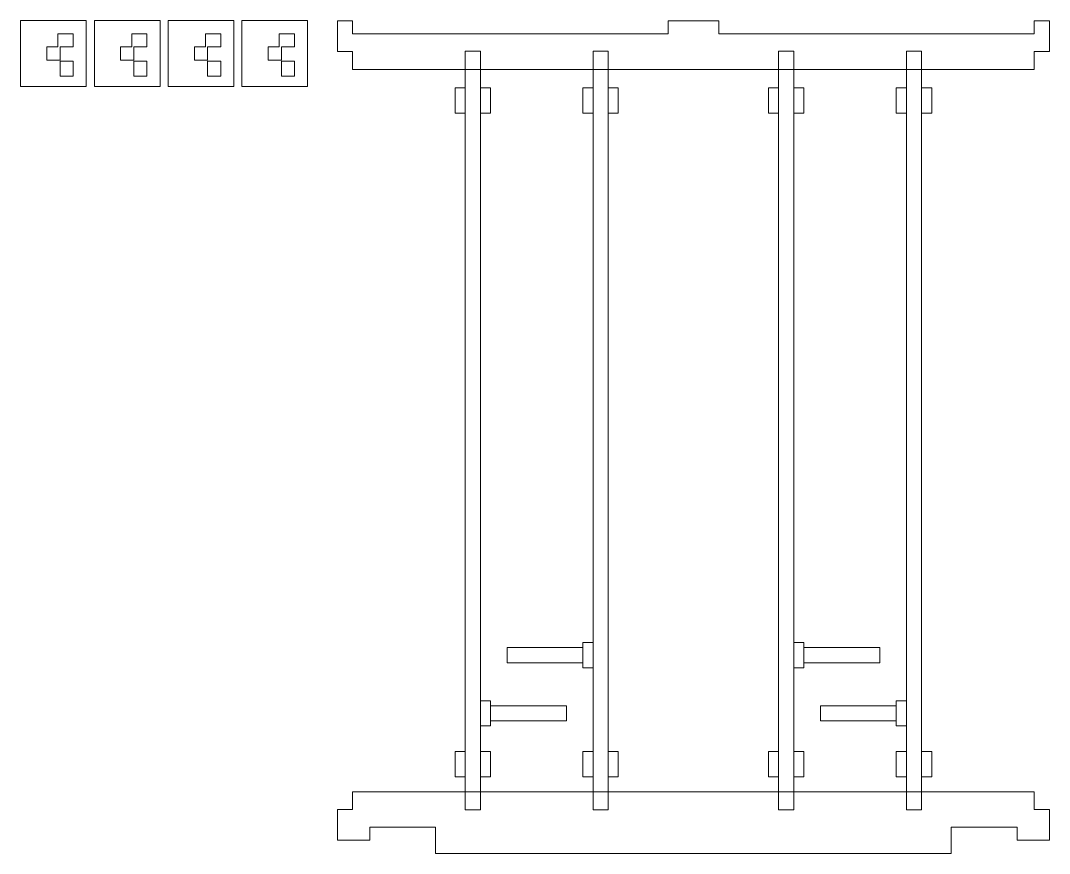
# Model space of a CAD drawing. Header units: centimetres. Extents: x -58 to 58, y -29 to 29.
# Drawn here: x -28.75 to -8.4, y -4.35 to 12.12 of the extents above; entities that cross this region are included whole.
import ezdxf

# ---------------------------------------------------------------- set-up
doc = ezdxf.new("R2010")
doc.units = ezdxf.units.CM
doc.header["$MEASUREMENT"] = 0
doc.layers.add('Layer 1', color=7, linetype='Continuous')

msp = doc.modelspace()

# ---------------------------------------------------------------- linework, layer by layer
at = {"layer": 'Layer 1', "lineweight": 9}
for points, knots in [([(-27.4456, 10.81893), (-27.4456, 10.81893), (-27.4456, 12.11891), (-27.4456, 12.11891), (-27.4456, 12.11891), (-27.4456, 12.11891), (-28.74558, 12.11891), (-28.74558, 12.11891), (-28.74558, 12.11891), (-28.74558, 12.11891), (-28.74558, 10.81893), (-28.74558, 10.81893), (-28.74558, 10.81893), (-28.74558, 10.81893), (-27.4456, 10.81893), (-27.4456, 10.81893)], [0, 0, 0, 0, 0.2, 0.2, 0.2, 0.2, 0.4, 0.4, 0.4, 0.4, 0.6, 0.6, 0.6, 0.6, 1, 1, 1, 1]), ([(-25.98687, 10.81893), (-25.98687, 10.81893), (-25.98687, 12.11891), (-25.98687, 12.11891), (-25.98687, 12.11891), (-25.98687, 12.11891), (-27.28685, 12.11891), (-27.28685, 12.11891), (-27.28685, 12.11891), (-27.28685, 12.11891), (-27.28685, 10.81893), (-27.28685, 10.81893), (-27.28685, 10.81893), (-27.28685, 10.81893), (-25.98687, 10.81893), (-25.98687, 10.81893)], [0, 0, 0, 0, 0.2, 0.2, 0.2, 0.2, 0.4, 0.4, 0.4, 0.4, 0.6, 0.6, 0.6, 0.6, 1, 1, 1, 1]), ([(-24.52814, 10.81893), (-24.52814, 10.81893), (-24.52814, 12.11891), (-24.52814, 12.11891), (-24.52814, 12.11891), (-24.52814, 12.11891), (-25.82812, 12.11891), (-25.82812, 12.11891), (-25.82812, 12.11891), (-25.82812, 12.11891), (-25.82812, 10.81893), (-25.82812, 10.81893), (-25.82812, 10.81893), (-25.82812, 10.81893), (-24.52814, 10.81893), (-24.52814, 10.81893)], [0, 0, 0, 0, 0.2, 0.2, 0.2, 0.2, 0.4, 0.4, 0.4, 0.4, 0.6, 0.6, 0.6, 0.6, 1, 1, 1, 1]), ([(-23.06941, 10.81893), (-23.06941, 10.81893), (-23.06941, 12.11891), (-23.06941, 12.11891), (-23.06941, 12.11891), (-23.06941, 12.11891), (-24.36939, 12.11891), (-24.36939, 12.11891), (-24.36939, 12.11891), (-24.36939, 12.11891), (-24.36939, 10.81893), (-24.36939, 10.81893), (-24.36939, 10.81893), (-24.36939, 10.81893), (-23.06941, 10.81893), (-23.06941, 10.81893)], [0, 0, 0, 0, 0.2, 0.2, 0.2, 0.2, 0.4, 0.4, 0.4, 0.4, 0.6, 0.6, 0.6, 0.6, 1, 1, 1, 1]), ([(-28.22559, 11.33892), (-28.22559, 11.33892), (-28.22559, 11.59892), (-28.22559, 11.59892), (-28.22559, 11.59892), (-28.22559, 11.59892), (-28.00559, 11.59892), (-28.00559, 11.59892), (-28.00559, 11.59892), (-28.00559, 11.59892), (-28.00559, 11.85892), (-28.00559, 11.85892), (-28.00559, 11.85892), (-28.00559, 11.85892), (-27.70559, 11.85892), (-27.70559, 11.85892), (-27.70559, 11.85892), (-27.70559, 11.85892), (-27.70559, 11.59892), (-27.70559, 11.59892), (-27.70559, 11.59892), (-27.70559, 11.59892), (-27.96559, 11.59892), (-27.96559, 11.59892), (-27.96559, 11.59892), (-27.96559, 11.59892), (-27.96559, 11.33892), (-27.96559, 11.33892), (-27.96559, 11.33892), (-27.96559, 11.33892), (-28.22559, 11.33892), (-28.22559, 11.33892)], [0, 0, 0, 0, 0.11111111, 0.11111111, 0.11111111, 0.11111111, 0.22222222, 0.22222222, 0.22222222, 0.22222222, 0.33333333, 0.33333333, 0.33333333, 0.33333333, 0.44444444, 0.44444444, 0.44444444, 0.44444444, 0.55555556, 0.55555556, 0.55555556, 0.55555556, 0.66666667, 0.66666667, 0.66666667, 0.66666667, 0.77777778, 0.77777778, 0.77777778, 0.77777778, 1, 1, 1, 1]), ([(-26.76686, 11.33892), (-26.76686, 11.33892), (-26.76686, 11.59892), (-26.76686, 11.59892), (-26.76686, 11.59892), (-26.76686, 11.59892), (-26.54686, 11.59892), (-26.54686, 11.59892), (-26.54686, 11.59892), (-26.54686, 11.59892), (-26.54686, 11.85892), (-26.54686, 11.85892), (-26.54686, 11.85892), (-26.54686, 11.85892), (-26.24686, 11.85892), (-26.24686, 11.85892), (-26.24686, 11.85892), (-26.24686, 11.85892), (-26.24686, 11.59892), (-26.24686, 11.59892), (-26.24686, 11.59892), (-26.24686, 11.59892), (-26.50686, 11.59892), (-26.50686, 11.59892), (-26.50686, 11.59892), (-26.50686, 11.59892), (-26.50686, 11.33892), (-26.50686, 11.33892), (-26.50686, 11.33892), (-26.50686, 11.33892), (-26.76686, 11.33892), (-26.76686, 11.33892)], [0, 0, 0, 0, 0.11111111, 0.11111111, 0.11111111, 0.11111111, 0.22222222, 0.22222222, 0.22222222, 0.22222222, 0.33333333, 0.33333333, 0.33333333, 0.33333333, 0.44444444, 0.44444444, 0.44444444, 0.44444444, 0.55555556, 0.55555556, 0.55555556, 0.55555556, 0.66666667, 0.66666667, 0.66666667, 0.66666667, 0.77777778, 0.77777778, 0.77777778, 0.77777778, 1, 1, 1, 1]), ([(-25.30813, 11.33892), (-25.30813, 11.33892), (-25.30813, 11.59892), (-25.30813, 11.59892), (-25.30813, 11.59892), (-25.30813, 11.59892), (-25.08813, 11.59892), (-25.08813, 11.59892), (-25.08813, 11.59892), (-25.08813, 11.59892), (-25.08813, 11.85892), (-25.08813, 11.85892), (-25.08813, 11.85892), (-25.08813, 11.85892), (-24.78813, 11.85892), (-24.78813, 11.85892), (-24.78813, 11.85892), (-24.78813, 11.85892), (-24.78813, 11.59892), (-24.78813, 11.59892), (-24.78813, 11.59892), (-24.78813, 11.59892), (-25.04813, 11.59892), (-25.04813, 11.59892), (-25.04813, 11.59892), (-25.04813, 11.59892), (-25.04813, 11.33892), (-25.04813, 11.33892), (-25.04813, 11.33892), (-25.04813, 11.33892), (-25.30813, 11.33892), (-25.30813, 11.33892)], [0, 0, 0, 0, 0.11111111, 0.11111111, 0.11111111, 0.11111111, 0.22222222, 0.22222222, 0.22222222, 0.22222222, 0.33333333, 0.33333333, 0.33333333, 0.33333333, 0.44444444, 0.44444444, 0.44444444, 0.44444444, 0.55555556, 0.55555556, 0.55555556, 0.55555556, 0.66666667, 0.66666667, 0.66666667, 0.66666667, 0.77777778, 0.77777778, 0.77777778, 0.77777778, 1, 1, 1, 1]), ([(-23.8494, 11.33892), (-23.8494, 11.33892), (-23.8494, 11.59892), (-23.8494, 11.59892), (-23.8494, 11.59892), (-23.8494, 11.59892), (-23.6294, 11.59892), (-23.6294, 11.59892), (-23.6294, 11.59892), (-23.6294, 11.59892), (-23.6294, 11.85892), (-23.6294, 11.85892), (-23.6294, 11.85892), (-23.6294, 11.85892), (-23.3294, 11.85892), (-23.3294, 11.85892), (-23.3294, 11.85892), (-23.3294, 11.85892), (-23.3294, 11.59892), (-23.3294, 11.59892), (-23.3294, 11.59892), (-23.3294, 11.59892), (-23.5894, 11.59892), (-23.5894, 11.59892), (-23.5894, 11.59892), (-23.5894, 11.59892), (-23.5894, 11.33892), (-23.5894, 11.33892), (-23.5894, 11.33892), (-23.5894, 11.33892), (-23.8494, 11.33892), (-23.8494, 11.33892)], [0, 0, 0, 0, 0.11111111, 0.11111111, 0.11111111, 0.11111111, 0.22222222, 0.22222222, 0.22222222, 0.22222222, 0.33333333, 0.33333333, 0.33333333, 0.33333333, 0.44444444, 0.44444444, 0.44444444, 0.44444444, 0.55555556, 0.55555556, 0.55555556, 0.55555556, 0.66666667, 0.66666667, 0.66666667, 0.66666667, 0.77777778, 0.77777778, 0.77777778, 0.77777778, 1, 1, 1, 1]), ([(-27.70559, 11.01892), (-27.70559, 11.01892), (-27.96559, 11.01892), (-27.96559, 11.01892), (-27.96559, 11.01892), (-27.96559, 11.01892), (-27.96559, 11.31892), (-27.96559, 11.31892), (-27.96559, 11.31892), (-27.96559, 11.31892), (-27.70559, 11.31892), (-27.70559, 11.31892), (-27.70559, 11.31892), (-27.70559, 11.31892), (-27.70559, 11.01892), (-27.70559, 11.01892)], [0, 0, 0, 0, 0.2, 0.2, 0.2, 0.2, 0.4, 0.4, 0.4, 0.4, 0.6, 0.6, 0.6, 0.6, 1, 1, 1, 1]), ([(-26.24686, 11.01892), (-26.24686, 11.01892), (-26.50686, 11.01892), (-26.50686, 11.01892), (-26.50686, 11.01892), (-26.50686, 11.01892), (-26.50686, 11.31892), (-26.50686, 11.31892), (-26.50686, 11.31892), (-26.50686, 11.31892), (-26.24686, 11.31892), (-26.24686, 11.31892), (-26.24686, 11.31892), (-26.24686, 11.31892), (-26.24686, 11.01892), (-26.24686, 11.01892)], [0, 0, 0, 0, 0.2, 0.2, 0.2, 0.2, 0.4, 0.4, 0.4, 0.4, 0.6, 0.6, 0.6, 0.6, 1, 1, 1, 1]), ([(-24.78813, 11.01892), (-24.78813, 11.01892), (-25.04813, 11.01892), (-25.04813, 11.01892), (-25.04813, 11.01892), (-25.04813, 11.01892), (-25.04813, 11.31892), (-25.04813, 11.31892), (-25.04813, 11.31892), (-25.04813, 11.31892), (-24.78813, 11.31892), (-24.78813, 11.31892), (-24.78813, 11.31892), (-24.78813, 11.31892), (-24.78813, 11.01892), (-24.78813, 11.01892)], [0, 0, 0, 0, 0.2, 0.2, 0.2, 0.2, 0.4, 0.4, 0.4, 0.4, 0.6, 0.6, 0.6, 0.6, 1, 1, 1, 1]), ([(-23.3294, 11.01892), (-23.3294, 11.01892), (-23.5894, 11.01892), (-23.5894, 11.01892), (-23.5894, 11.01892), (-23.5894, 11.01892), (-23.5894, 11.31892), (-23.5894, 11.31892), (-23.5894, 11.31892), (-23.5894, 11.31892), (-23.3294, 11.31892), (-23.3294, 11.31892), (-23.3294, 11.31892), (-23.3294, 11.31892), (-23.3294, 11.01892), (-23.3294, 11.01892)], [0, 0, 0, 0, 0.2, 0.2, 0.2, 0.2, 0.4, 0.4, 0.4, 0.4, 0.6, 0.6, 0.6, 0.6, 1, 1, 1, 1])]:
    msp.add_open_spline(points, degree=3, knots=knots, dxfattribs=at)
at = {"layer": 'Layer 1', "color": 250, "lineweight": 9}
for points, knots in [([(-10.92896, -3.12514), (-10.92896, -3.12514), (-10.92896, -2.82968), (-10.92896, -2.82968), (-10.92896, -2.82968), (-10.92896, -2.82968), (-10.72896, -2.82968), (-10.72896, -2.82968), (-10.72896, -2.82968), (-10.72896, -2.82968), (-10.72896, -2.32969), (-10.72896, -2.32969), (-10.72896, -2.32969), (-10.72896, -2.32969), (-10.92896, -2.32969), (-10.92896, -2.32969), (-10.92896, -2.32969), (-10.92896, -2.32969), (-10.92896, 10.2902), (-10.92896, 10.2902), (-10.92896, 10.2902), (-10.92896, 10.2902), (-10.72896, 10.2902), (-10.72896, 10.2902), (-10.72896, 10.2902), (-10.72896, 10.2902), (-10.72896, 10.79019), (-10.72896, 10.79019), (-10.72896, 10.79019), (-10.72896, 10.79019), (-10.92896, 10.79019), (-10.92896, 10.79019), (-10.92896, 10.79019), (-10.92896, 10.79019), (-10.92896, 11.15472), (-10.92896, 11.15472), (-10.92896, 11.15472), (-10.92896, 11.15472), (-8.70148, 11.15472), (-8.70148, 11.15472), (-8.70148, 11.15472), (-8.70148, 11.15472), (-8.70148, 11.50472), (-8.70148, 11.50472), (-8.70148, 11.50472), (-8.70148, 11.50472), (-8.40148, 11.50472), (-8.40148, 11.50472), (-8.40148, 11.50472), (-8.40148, 11.50472), (-8.40148, 12.11471), (-8.40148, 12.11471), (-8.40148, 12.11471), (-8.40148, 12.11471), (-8.70148, 12.11471), (-8.70148, 12.11471), (-8.70148, 12.11471), (-8.70148, 12.11471), (-8.70148, 11.85472), (-8.70148, 11.85472), (-8.70148, 11.85472), (-8.70148, 11.85472), (-14.94142, 11.85472), (-14.94142, 11.85472), (-14.94142, 11.85472), (-14.94142, 11.85472), (-14.94142, 12.11471), (-14.94142, 12.11471), (-14.94142, 12.11471), (-14.94142, 12.11471), (-15.94141, 12.11471), (-15.94141, 12.11471), (-15.94141, 12.11471), (-15.94141, 12.11471), (-15.94141, 11.85472), (-15.94141, 11.85472), (-15.94141, 11.85472), (-15.94141, 11.85472), (-22.18135, 11.85472), (-22.18135, 11.85472), (-22.18135, 11.85472), (-22.18135, 11.85472), (-22.18135, 12.11471), (-22.18135, 12.11471), (-22.18135, 12.11471), (-22.18135, 12.11471), (-22.48135, 12.11471), (-22.48135, 12.11471), (-22.48135, 12.11471), (-22.48135, 12.11471), (-22.48135, 11.50472), (-22.48135, 11.50472), (-22.48135, 11.50472), (-22.48135, 11.50472), (-22.18135, 11.50472), (-22.18135, 11.50472), (-22.18135, 11.50472), (-22.18135, 11.50472), (-22.18135, 11.15472), (-22.18135, 11.15472), (-22.18135, 11.15472), (-22.18135, 11.15472), (-19.95387, 11.15472), (-19.95387, 11.15472), (-19.95387, 11.15472), (-19.95387, 11.15472), (-19.95387, 10.79019), (-19.95387, 10.79019), (-19.95387, 10.79019), (-19.95387, 10.79019), (-20.15387, 10.79019), (-20.15387, 10.79019), (-20.15387, 10.79019), (-20.15387, 10.79019), (-20.15387, 10.2902), (-20.15387, 10.2902), (-20.15387, 10.2902), (-20.15387, 10.2902), (-19.95387, 10.2902), (-19.95387, 10.2902), (-19.95387, 10.2902), (-19.95387, 10.2902), (-19.95387, -2.32969), (-19.95387, -2.32969), (-19.95387, -2.32969), (-19.95387, -2.32969), (-20.15387, -2.32969), (-20.15387, -2.32969), (-20.15387, -2.32969), (-20.15387, -2.32969), (-20.15387, -2.82968), (-20.15387, -2.82968), (-20.15387, -2.82968), (-20.15387, -2.82968), (-19.95387, -2.82968), (-19.95387, -2.82968), (-19.95387, -2.82968), (-19.95387, -2.82968), (-19.95387, -3.12514), (-19.95387, -3.12514), (-19.95387, -3.12514), (-19.95387, -3.12514), (-22.18135, -3.12514), (-22.18135, -3.12514), (-22.18135, -3.12514), (-22.18135, -3.12514), (-22.18135, -3.47514), (-22.18135, -3.47514), (-22.18135, -3.47514), (-22.18135, -3.47514), (-22.48135, -3.47514), (-22.48135, -3.47514), (-22.48135, -3.47514), (-22.48135, -3.47514), (-22.48135, -4.08513), (-22.48135, -4.08513), (-22.48135, -4.08513), (-22.48135, -4.08513), (-21.84136, -4.08513), (-21.84136, -4.08513), (-21.84136, -4.08513), (-21.84136, -4.08513), (-21.84136, -3.82514), (-21.84136, -3.82514), (-21.84136, -3.82514), (-21.84136, -3.82514), (-20.54137, -3.82514), (-20.54137, -3.82514), (-20.54137, -3.82514), (-20.54137, -3.82514), (-20.54137, -4.34513), (-20.54137, -4.34513), (-20.54137, -4.34513), (-20.54137, -4.34513), (-10.34146, -4.34513), (-10.34146, -4.34513), (-10.34146, -4.34513), (-10.34146, -4.34513), (-10.34146, -3.82514), (-10.34146, -3.82514), (-10.34146, -3.82514), (-10.34146, -3.82514), (-9.04148, -3.82514), (-9.04148, -3.82514), (-9.04148, -3.82514), (-9.04148, -3.82514), (-9.04148, -4.08513), (-9.04148, -4.08513), (-9.04148, -4.08513), (-9.04148, -4.08513), (-8.40148, -4.08513), (-8.40148, -4.08513), (-8.40148, -4.08513), (-8.40148, -4.08513), (-8.40148, -3.47514), (-8.40148, -3.47514), (-8.40148, -3.47514), (-8.40148, -3.47514), (-8.70148, -3.47514), (-8.70148, -3.47514), (-8.70148, -3.47514), (-8.70148, -3.47514), (-8.70148, -3.12514), (-8.70148, -3.12514), (-8.70148, -3.12514), (-8.70148, -3.12514), (-10.92896, -3.12514), (-10.92896, -3.12514)], [0, 0, 0, 0, 0.01886792, 0.01886792, 0.01886792, 0.01886792, 0.03773585, 0.03773585, 0.03773585, 0.03773585, 0.05660377, 0.05660377, 0.05660377, 0.05660377, 0.0754717, 0.0754717, 0.0754717, 0.0754717, 0.09433962, 0.09433962, 0.09433962, 0.09433962, 0.11320755, 0.11320755, 0.11320755, 0.11320755, 0.13207547, 0.13207547, 0.13207547, 0.13207547, 0.1509434, 0.1509434, 0.1509434, 0.1509434, 0.16981132, 0.16981132, 0.16981132, 0.16981132, 0.18867925, 0.18867925, 0.18867925, 0.18867925, 0.20754717, 0.20754717, 0.20754717, 0.20754717, 0.22641509, 0.22641509, 0.22641509, 0.22641509, 0.24528302, 0.24528302, 0.24528302, 0.24528302, 0.26415094, 0.26415094, 0.26415094, 0.26415094, 0.28301887, 0.28301887, 0.28301887, 0.28301887, 0.30188679, 0.30188679, 0.30188679, 0.30188679, 0.32075472, 0.32075472, 0.32075472, 0.32075472, 0.33962264, 0.33962264, 0.33962264, 0.33962264, 0.35849057, 0.35849057, 0.35849057, 0.35849057, 0.37735849, 0.37735849, 0.37735849, 0.37735849, 0.39622642, 0.39622642, 0.39622642, 0.39622642, 0.41509434, 0.41509434, 0.41509434, 0.41509434, 0.43396226, 0.43396226, 0.43396226, 0.43396226, 0.45283019, 0.45283019, 0.45283019, 0.45283019, 0.47169811, 0.47169811, 0.47169811, 0.47169811, 0.49056604, 0.49056604, 0.49056604, 0.49056604, 0.50943396, 0.50943396, 0.50943396, 0.50943396, 0.52830189, 0.52830189, 0.52830189, 0.52830189, 0.54716981, 0.54716981, 0.54716981, 0.54716981, 0.56603774, 0.56603774, 0.56603774, 0.56603774, 0.58490566, 0.58490566, 0.58490566, 0.58490566, 0.60377358, 0.60377358, 0.60377358, 0.60377358, 0.62264151, 0.62264151, 0.62264151, 0.62264151, 0.64150943, 0.64150943, 0.64150943, 0.64150943, 0.66037736, 0.66037736, 0.66037736, 0.66037736, 0.67924528, 0.67924528, 0.67924528, 0.67924528, 0.69811321, 0.69811321, 0.69811321, 0.69811321, 0.71698113, 0.71698113, 0.71698113, 0.71698113, 0.73584906, 0.73584906, 0.73584906, 0.73584906, 0.75471698, 0.75471698, 0.75471698, 0.75471698, 0.77358491, 0.77358491, 0.77358491, 0.77358491, 0.79245283, 0.79245283, 0.79245283, 0.79245283, 0.81132075, 0.81132075, 0.81132075, 0.81132075, 0.83018868, 0.83018868, 0.83018868, 0.83018868, 0.8490566, 0.8490566, 0.8490566, 0.8490566, 0.86792453, 0.86792453, 0.86792453, 0.86792453, 0.88679245, 0.88679245, 0.88679245, 0.88679245, 0.90566038, 0.90566038, 0.90566038, 0.90566038, 0.9245283, 0.9245283, 0.9245283, 0.9245283, 0.94339623, 0.94339623, 0.94339623, 0.94339623, 0.96226415, 0.96226415, 0.96226415, 0.96226415, 1, 1, 1, 1]), ([(-17.4264, -0.67718), (-17.4264, -0.67718), (-17.4264, -2.32969), (-17.4264, -2.32969), (-17.4264, -2.32969), (-17.4264, -2.32969), (-17.6264, -2.32969), (-17.6264, -2.32969), (-17.6264, -2.32969), (-17.6264, -2.32969), (-17.6264, -2.82968), (-17.6264, -2.82968), (-17.6264, -2.82968), (-17.6264, -2.82968), (-17.4264, -2.82968), (-17.4264, -2.82968), (-17.4264, -2.82968), (-17.4264, -2.82968), (-17.4264, -3.12514), (-17.4264, -3.12514), (-17.4264, -3.12514), (-17.4264, -3.12514), (-19.65388, -3.12514), (-19.65388, -3.12514), (-19.65388, -3.12514), (-19.65388, -3.12514), (-19.65388, -2.82968), (-19.65388, -2.82968), (-19.65388, -2.82968), (-19.65388, -2.82968), (-19.45388, -2.82968), (-19.45388, -2.82968), (-19.45388, -2.82968), (-19.45388, -2.82968), (-19.45388, -2.32969), (-19.45388, -2.32969), (-19.45388, -2.32969), (-19.45388, -2.32969), (-19.65388, -2.32969), (-19.65388, -2.32969), (-19.65388, -2.32969), (-19.65388, -2.32969), (-19.65388, -1.82608), (-19.65388, -1.82608), (-19.65388, -1.82608), (-19.65388, -1.82608), (-19.45388, -1.82608), (-19.45388, -1.82608), (-19.45388, -1.82608), (-19.45388, -1.82608), (-19.45388, -1.72608), (-19.45388, -1.72608), (-19.45388, -1.72608), (-19.45388, -1.72608), (-17.95389, -1.72608), (-17.95389, -1.72608), (-17.95389, -1.72608), (-17.95389, -1.72608), (-17.95389, -1.42609), (-17.95389, -1.42609), (-17.95389, -1.42609), (-17.95389, -1.42609), (-19.45388, -1.42609), (-19.45388, -1.42609), (-19.45388, -1.42609), (-19.45388, -1.42609), (-19.45388, -1.32609), (-19.45388, -1.32609), (-19.45388, -1.32609), (-19.45388, -1.32609), (-19.65388, -1.32609), (-19.65388, -1.32609), (-19.65388, -1.32609), (-19.65388, -1.32609), (-19.65388, 10.2902), (-19.65388, 10.2902), (-19.65388, 10.2902), (-19.65388, 10.2902), (-19.45388, 10.2902), (-19.45388, 10.2902), (-19.45388, 10.2902), (-19.45388, 10.2902), (-19.45388, 10.79019), (-19.45388, 10.79019), (-19.45388, 10.79019), (-19.45388, 10.79019), (-19.65388, 10.79019), (-19.65388, 10.79019), (-19.65388, 10.79019), (-19.65388, 10.79019), (-19.65388, 11.15472), (-19.65388, 11.15472), (-19.65388, 11.15472), (-19.65388, 11.15472), (-17.4264, 11.15472), (-17.4264, 11.15472), (-17.4264, 11.15472), (-17.4264, 11.15472), (-17.4264, 10.79019), (-17.4264, 10.79019), (-17.4264, 10.79019), (-17.4264, 10.79019), (-17.6264, 10.79019), (-17.6264, 10.79019), (-17.6264, 10.79019), (-17.6264, 10.79019), (-17.6264, 10.2902), (-17.6264, 10.2902), (-17.6264, 10.2902), (-17.6264, 10.2902), (-17.4264, 10.2902), (-17.4264, 10.2902), (-17.4264, 10.2902), (-17.4264, 10.2902), (-17.4264, -0.17718), (-17.4264, -0.17718), (-17.4264, -0.17718), (-17.4264, -0.17718), (-17.6264, -0.17718), (-17.6264, -0.17718), (-17.6264, -0.17718), (-17.6264, -0.17718), (-17.6264, -0.27718), (-17.6264, -0.27718), (-17.6264, -0.27718), (-17.6264, -0.27718), (-19.12638, -0.27718), (-19.12638, -0.27718), (-19.12638, -0.27718), (-19.12638, -0.27718), (-19.12638, -0.57718), (-19.12638, -0.57718), (-19.12638, -0.57718), (-19.12638, -0.57718), (-17.6264, -0.57718), (-17.6264, -0.57718), (-17.6264, -0.57718), (-17.6264, -0.57718), (-17.6264, -0.67718), (-17.6264, -0.67718), (-17.6264, -0.67718), (-17.6264, -0.67718), (-17.4264, -0.67718), (-17.4264, -0.67718)], [0, 0, 0, 0, 0.02702703, 0.02702703, 0.02702703, 0.02702703, 0.05405405, 0.05405405, 0.05405405, 0.05405405, 0.08108108, 0.08108108, 0.08108108, 0.08108108, 0.10810811, 0.10810811, 0.10810811, 0.10810811, 0.13513514, 0.13513514, 0.13513514, 0.13513514, 0.16216216, 0.16216216, 0.16216216, 0.16216216, 0.18918919, 0.18918919, 0.18918919, 0.18918919, 0.21621622, 0.21621622, 0.21621622, 0.21621622, 0.24324324, 0.24324324, 0.24324324, 0.24324324, 0.27027027, 0.27027027, 0.27027027, 0.27027027, 0.2972973, 0.2972973, 0.2972973, 0.2972973, 0.32432432, 0.32432432, 0.32432432, 0.32432432, 0.35135135, 0.35135135, 0.35135135, 0.35135135, 0.37837838, 0.37837838, 0.37837838, 0.37837838, 0.40540541, 0.40540541, 0.40540541, 0.40540541, 0.43243243, 0.43243243, 0.43243243, 0.43243243, 0.45945946, 0.45945946, 0.45945946, 0.45945946, 0.48648649, 0.48648649, 0.48648649, 0.48648649, 0.51351351, 0.51351351, 0.51351351, 0.51351351, 0.54054054, 0.54054054, 0.54054054, 0.54054054, 0.56756757, 0.56756757, 0.56756757, 0.56756757, 0.59459459, 0.59459459, 0.59459459, 0.59459459, 0.62162162, 0.62162162, 0.62162162, 0.62162162, 0.64864865, 0.64864865, 0.64864865, 0.64864865, 0.67567568, 0.67567568, 0.67567568, 0.67567568, 0.7027027, 0.7027027, 0.7027027, 0.7027027, 0.72972973, 0.72972973, 0.72972973, 0.72972973, 0.75675676, 0.75675676, 0.75675676, 0.75675676, 0.78378378, 0.78378378, 0.78378378, 0.78378378, 0.81081081, 0.81081081, 0.81081081, 0.81081081, 0.83783784, 0.83783784, 0.83783784, 0.83783784, 0.86486486, 0.86486486, 0.86486486, 0.86486486, 0.89189189, 0.89189189, 0.89189189, 0.89189189, 0.91891892, 0.91891892, 0.91891892, 0.91891892, 0.94594595, 0.94594595, 0.94594595, 0.94594595, 1, 1, 1, 1]), ([(-17.1264, 11.15472), (-17.1264, 11.15472), (-17.1264, 10.79019), (-17.1264, 10.79019), (-17.1264, 10.79019), (-17.1264, 10.79019), (-16.9264, 10.79019), (-16.9264, 10.79019), (-16.9264, 10.79019), (-16.9264, 10.79019), (-16.9264, 10.2902), (-16.9264, 10.2902), (-16.9264, 10.2902), (-16.9264, 10.2902), (-17.1264, 10.2902), (-17.1264, 10.2902), (-17.1264, 10.2902), (-17.1264, 10.2902), (-17.1264, -2.32969), (-17.1264, -2.32969), (-17.1264, -2.32969), (-17.1264, -2.32969), (-16.9264, -2.32969), (-16.9264, -2.32969), (-16.9264, -2.32969), (-16.9264, -2.32969), (-16.9264, -2.82968), (-16.9264, -2.82968), (-16.9264, -2.82968), (-16.9264, -2.82968), (-17.1264, -2.82968), (-17.1264, -2.82968), (-17.1264, -2.82968), (-17.1264, -2.82968), (-17.1264, -3.12514), (-17.1264, -3.12514), (-17.1264, -3.12514), (-17.1264, -3.12514), (-13.75643, -3.12514), (-13.75643, -3.12514), (-13.75643, -3.12514), (-13.75643, -3.12514), (-13.75643, -2.82968), (-13.75643, -2.82968), (-13.75643, -2.82968), (-13.75643, -2.82968), (-13.95643, -2.82968), (-13.95643, -2.82968), (-13.95643, -2.82968), (-13.95643, -2.82968), (-13.95643, -2.32969), (-13.95643, -2.32969), (-13.95643, -2.32969), (-13.95643, -2.32969), (-13.75643, -2.32969), (-13.75643, -2.32969), (-13.75643, -2.32969), (-13.75643, -2.32969), (-13.75643, 10.2902), (-13.75643, 10.2902), (-13.75643, 10.2902), (-13.75643, 10.2902), (-13.95643, 10.2902), (-13.95643, 10.2902), (-13.95643, 10.2902), (-13.95643, 10.2902), (-13.95643, 10.79019), (-13.95643, 10.79019), (-13.95643, 10.79019), (-13.95643, 10.79019), (-13.75643, 10.79019), (-13.75643, 10.79019), (-13.75643, 10.79019), (-13.75643, 10.79019), (-13.75643, 11.15472), (-13.75643, 11.15472), (-13.75643, 11.15472), (-13.75643, 11.15472), (-17.1264, 11.15472), (-17.1264, 11.15472)], [0, 0, 0, 0, 0.04761905, 0.04761905, 0.04761905, 0.04761905, 0.0952381, 0.0952381, 0.0952381, 0.0952381, 0.14285714, 0.14285714, 0.14285714, 0.14285714, 0.19047619, 0.19047619, 0.19047619, 0.19047619, 0.23809524, 0.23809524, 0.23809524, 0.23809524, 0.28571429, 0.28571429, 0.28571429, 0.28571429, 0.33333333, 0.33333333, 0.33333333, 0.33333333, 0.38095238, 0.38095238, 0.38095238, 0.38095238, 0.42857143, 0.42857143, 0.42857143, 0.42857143, 0.47619048, 0.47619048, 0.47619048, 0.47619048, 0.52380952, 0.52380952, 0.52380952, 0.52380952, 0.57142857, 0.57142857, 0.57142857, 0.57142857, 0.61904762, 0.61904762, 0.61904762, 0.61904762, 0.66666667, 0.66666667, 0.66666667, 0.66666667, 0.71428571, 0.71428571, 0.71428571, 0.71428571, 0.76190476, 0.76190476, 0.76190476, 0.76190476, 0.80952381, 0.80952381, 0.80952381, 0.80952381, 0.85714286, 0.85714286, 0.85714286, 0.85714286, 0.9047619, 0.9047619, 0.9047619, 0.9047619, 1, 1, 1, 1]), ([(-11.22896, -3.12514), (-11.22896, -3.12514), (-13.45644, -3.12514), (-13.45644, -3.12514), (-13.45644, -3.12514), (-13.45644, -3.12514), (-13.45644, -2.82968), (-13.45644, -2.82968), (-13.45644, -2.82968), (-13.45644, -2.82968), (-13.25644, -2.82968), (-13.25644, -2.82968), (-13.25644, -2.82968), (-13.25644, -2.82968), (-13.25644, -2.32969), (-13.25644, -2.32969), (-13.25644, -2.32969), (-13.25644, -2.32969), (-13.45644, -2.32969), (-13.45644, -2.32969), (-13.45644, -2.32969), (-13.45644, -2.32969), (-13.45644, -0.67718), (-13.45644, -0.67718), (-13.45644, -0.67718), (-13.45644, -0.67718), (-13.25644, -0.67718), (-13.25644, -0.67718), (-13.25644, -0.67718), (-13.25644, -0.67718), (-13.25644, -0.57718), (-13.25644, -0.57718), (-13.25644, -0.57718), (-13.25644, -0.57718), (-11.75645, -0.57718), (-11.75645, -0.57718), (-11.75645, -0.57718), (-11.75645, -0.57718), (-11.75645, -0.27718), (-11.75645, -0.27718), (-11.75645, -0.27718), (-11.75645, -0.27718), (-13.25644, -0.27718), (-13.25644, -0.27718), (-13.25644, -0.27718), (-13.25644, -0.27718), (-13.25644, -0.17718), (-13.25644, -0.17718), (-13.25644, -0.17718), (-13.25644, -0.17718), (-13.45644, -0.17718), (-13.45644, -0.17718), (-13.45644, -0.17718), (-13.45644, -0.17718), (-13.45644, 10.2902), (-13.45644, 10.2902), (-13.45644, 10.2902), (-13.45644, 10.2902), (-13.25644, 10.2902), (-13.25644, 10.2902), (-13.25644, 10.2902), (-13.25644, 10.2902), (-13.25644, 10.79019), (-13.25644, 10.79019), (-13.25644, 10.79019), (-13.25644, 10.79019), (-13.45644, 10.79019), (-13.45644, 10.79019), (-13.45644, 10.79019), (-13.45644, 10.79019), (-13.45644, 11.15472), (-13.45644, 11.15472), (-13.45644, 11.15472), (-13.45644, 11.15472), (-11.22896, 11.15472), (-11.22896, 11.15472), (-11.22896, 11.15472), (-11.22896, 11.15472), (-11.22896, 10.79019), (-11.22896, 10.79019), (-11.22896, 10.79019), (-11.22896, 10.79019), (-11.42895, 10.79019), (-11.42895, 10.79019), (-11.42895, 10.79019), (-11.42895, 10.79019), (-11.42895, 10.2902), (-11.42895, 10.2902), (-11.42895, 10.2902), (-11.42895, 10.2902), (-11.22896, 10.2902), (-11.22896, 10.2902), (-11.22896, 10.2902), (-11.22896, 10.2902), (-11.22896, -1.32609), (-11.22896, -1.32609), (-11.22896, -1.32609), (-11.22896, -1.32609), (-11.42895, -1.32609), (-11.42895, -1.32609), (-11.42895, -1.32609), (-11.42895, -1.32609), (-11.42895, -1.42609), (-11.42895, -1.42609), (-11.42895, -1.42609), (-11.42895, -1.42609), (-12.92894, -1.42609), (-12.92894, -1.42609), (-12.92894, -1.42609), (-12.92894, -1.42609), (-12.92894, -1.72608), (-12.92894, -1.72608), (-12.92894, -1.72608), (-12.92894, -1.72608), (-11.42895, -1.72608), (-11.42895, -1.72608), (-11.42895, -1.72608), (-11.42895, -1.72608), (-11.42895, -1.82608), (-11.42895, -1.82608), (-11.42895, -1.82608), (-11.42895, -1.82608), (-11.22896, -1.82608), (-11.22896, -1.82608), (-11.22896, -1.82608), (-11.22896, -1.82608), (-11.22896, -2.32969), (-11.22896, -2.32969), (-11.22896, -2.32969), (-11.22896, -2.32969), (-11.42895, -2.32969), (-11.42895, -2.32969), (-11.42895, -2.32969), (-11.42895, -2.32969), (-11.42895, -2.82968), (-11.42895, -2.82968), (-11.42895, -2.82968), (-11.42895, -2.82968), (-11.22896, -2.82968), (-11.22896, -2.82968), (-11.22896, -2.82968), (-11.22896, -2.82968), (-11.22896, -3.12514), (-11.22896, -3.12514)], [0, 0, 0, 0, 0.02702703, 0.02702703, 0.02702703, 0.02702703, 0.05405405, 0.05405405, 0.05405405, 0.05405405, 0.08108108, 0.08108108, 0.08108108, 0.08108108, 0.10810811, 0.10810811, 0.10810811, 0.10810811, 0.13513514, 0.13513514, 0.13513514, 0.13513514, 0.16216216, 0.16216216, 0.16216216, 0.16216216, 0.18918919, 0.18918919, 0.18918919, 0.18918919, 0.21621622, 0.21621622, 0.21621622, 0.21621622, 0.24324324, 0.24324324, 0.24324324, 0.24324324, 0.27027027, 0.27027027, 0.27027027, 0.27027027, 0.2972973, 0.2972973, 0.2972973, 0.2972973, 0.32432432, 0.32432432, 0.32432432, 0.32432432, 0.35135135, 0.35135135, 0.35135135, 0.35135135, 0.37837838, 0.37837838, 0.37837838, 0.37837838, 0.40540541, 0.40540541, 0.40540541, 0.40540541, 0.43243243, 0.43243243, 0.43243243, 0.43243243, 0.45945946, 0.45945946, 0.45945946, 0.45945946, 0.48648649, 0.48648649, 0.48648649, 0.48648649, 0.51351351, 0.51351351, 0.51351351, 0.51351351, 0.54054054, 0.54054054, 0.54054054, 0.54054054, 0.56756757, 0.56756757, 0.56756757, 0.56756757, 0.59459459, 0.59459459, 0.59459459, 0.59459459, 0.62162162, 0.62162162, 0.62162162, 0.62162162, 0.64864865, 0.64864865, 0.64864865, 0.64864865, 0.67567568, 0.67567568, 0.67567568, 0.67567568, 0.7027027, 0.7027027, 0.7027027, 0.7027027, 0.72972973, 0.72972973, 0.72972973, 0.72972973, 0.75675676, 0.75675676, 0.75675676, 0.75675676, 0.78378378, 0.78378378, 0.78378378, 0.78378378, 0.81081081, 0.81081081, 0.81081081, 0.81081081, 0.83783784, 0.83783784, 0.83783784, 0.83783784, 0.86486486, 0.86486486, 0.86486486, 0.86486486, 0.89189189, 0.89189189, 0.89189189, 0.89189189, 0.91891892, 0.91891892, 0.91891892, 0.91891892, 0.94594595, 0.94594595, 0.94594595, 0.94594595, 1, 1, 1, 1])]:
    msp.add_open_spline(points, degree=3, knots=knots, dxfattribs=at)
at = {"layer": 'Layer 1', "color": 140, "lineweight": 9}
for points in [[(-19.95387, 11.15472), (-19.95387, 11.15472), (-19.95387, 11.51472), (-19.95387, 11.51472), (-19.95387, 11.51472), (-19.95387, 11.51472), (-19.65388, 11.51472), (-19.65388, 11.51472), (-19.65388, 11.51472), (-19.65388, 11.51472), (-19.65388, 11.15472), (-19.65388, 11.15472), (-19.65388, 11.15472), (-19.65388, 11.15472), (-19.95387, 11.15472), (-19.95387, 11.15472)], [(-17.4264, 11.15472), (-17.4264, 11.15472), (-17.4264, 11.51472), (-17.4264, 11.51472), (-17.4264, 11.51472), (-17.4264, 11.51472), (-17.1264, 11.51472), (-17.1264, 11.51472), (-17.1264, 11.51472), (-17.1264, 11.51472), (-17.1264, 11.15472), (-17.1264, 11.15472), (-17.1264, 11.15472), (-17.1264, 11.15472), (-17.4264, 11.15472), (-17.4264, 11.15472)], [(-13.75643, 11.15472), (-13.75643, 11.15472), (-13.75643, 11.51472), (-13.75643, 11.51472), (-13.75643, 11.51472), (-13.75643, 11.51472), (-13.45644, 11.51472), (-13.45644, 11.51472), (-13.45644, 11.51472), (-13.45644, 11.51472), (-13.45644, 11.15472), (-13.45644, 11.15472), (-13.45644, 11.15472), (-13.45644, 11.15472), (-13.75643, 11.15472), (-13.75643, 11.15472)], [(-11.22896, 11.15472), (-11.22896, 11.15472), (-11.22896, 11.51472), (-11.22896, 11.51472), (-11.22896, 11.51472), (-11.22896, 11.51472), (-10.92896, 11.51472), (-10.92896, 11.51472), (-10.92896, 11.51472), (-10.92896, 11.51472), (-10.92896, 11.15472), (-10.92896, 11.15472), (-10.92896, 11.15472), (-10.92896, 11.15472), (-11.22896, 11.15472), (-11.22896, 11.15472)], [(-19.95387, -3.12514), (-19.95387, -3.12514), (-19.95387, -3.48514), (-19.95387, -3.48514), (-19.95387, -3.48514), (-19.95387, -3.48514), (-19.65388, -3.48514), (-19.65388, -3.48514), (-19.65388, -3.48514), (-19.65388, -3.48514), (-19.65388, -3.12514), (-19.65388, -3.12514), (-19.65388, -3.12514), (-19.65388, -3.12514), (-19.95387, -3.12514), (-19.95387, -3.12514)], [(-17.4264, -3.12514), (-17.4264, -3.12514), (-17.1264, -3.12514), (-17.1264, -3.12514), (-17.1264, -3.12514), (-17.1264, -3.12514), (-17.1264, -3.48514), (-17.1264, -3.48514), (-17.1264, -3.48514), (-17.1264, -3.48514), (-17.4264, -3.48514), (-17.4264, -3.48514), (-17.4264, -3.48514), (-17.4264, -3.48514), (-17.4264, -3.12514), (-17.4264, -3.12514)], [(-13.45644, -3.12514), (-13.45644, -3.12514), (-13.45644, -3.48514), (-13.45644, -3.48514), (-13.45644, -3.48514), (-13.45644, -3.48514), (-13.75643, -3.48514), (-13.75643, -3.48514), (-13.75643, -3.48514), (-13.75643, -3.48514), (-13.75643, -3.12514), (-13.75643, -3.12514), (-13.75643, -3.12514), (-13.75643, -3.12514), (-13.45644, -3.12514), (-13.45644, -3.12514)], [(-11.22896, -3.12514), (-11.22896, -3.12514), (-10.92896, -3.12514), (-10.92896, -3.12514), (-10.92896, -3.12514), (-10.92896, -3.12514), (-10.92896, -3.48514), (-10.92896, -3.48514), (-10.92896, -3.48514), (-10.92896, -3.48514), (-11.22896, -3.48514), (-11.22896, -3.48514), (-11.22896, -3.48514), (-11.22896, -3.48514), (-11.22896, -3.12514), (-11.22896, -3.12514)]]:
    msp.add_open_spline(points, degree=3, knots=[0, 0, 0, 0, 0.2, 0.2, 0.2, 0.2, 0.4, 0.4, 0.4, 0.4, 0.6, 0.6, 0.6, 0.6, 1, 1, 1, 1], dxfattribs=at)
for points in [[(-19.95387, 10.79019), (-19.95387, 10.79019), (-19.95387, 10.2902), (-19.95387, 10.2902)], [(-19.65388, 10.79019), (-19.65388, 10.79019), (-19.65388, 10.2902), (-19.65388, 10.2902)], [(-17.4264, 10.2902), (-17.4264, 10.2902), (-17.4264, 10.79019), (-17.4264, 10.79019)], [(-17.1264, 10.79019), (-17.1264, 10.79019), (-17.1264, 10.2902), (-17.1264, 10.2902)], [(-13.75643, 10.2902), (-13.75643, 10.2902), (-13.75643, 10.79019), (-13.75643, 10.79019)], [(-13.45644, 10.79019), (-13.45644, 10.79019), (-13.45644, 10.2902), (-13.45644, 10.2902)], [(-11.22896, 10.2902), (-11.22896, 10.2902), (-11.22896, 10.79019), (-11.22896, 10.79019)], [(-10.92896, 10.2902), (-10.92896, 10.2902), (-10.92896, 10.79019), (-10.92896, 10.79019)], [(-17.4264, -0.67718), (-17.4264, -0.67718), (-17.4264, -0.17718), (-17.4264, -0.17718)], [(-13.45644, -0.17718), (-13.45644, -0.17718), (-13.45644, -0.67718), (-13.45644, -0.67718)], [(-17.6264, -0.57718), (-17.6264, -0.57718), (-17.6264, -0.27718), (-17.6264, -0.27718)], [(-13.25644, -0.27718), (-13.25644, -0.27718), (-13.25644, -0.57718), (-13.25644, -0.57718)], [(-19.65388, -1.32609), (-19.65388, -1.32609), (-19.65388, -1.82608), (-19.65388, -1.82608)], [(-11.22896, -1.82608), (-11.22896, -1.82608), (-11.22896, -1.32609), (-11.22896, -1.32609)], [(-19.45388, -1.42609), (-19.45388, -1.42609), (-19.45388, -1.72608), (-19.45388, -1.72608)], [(-11.42895, -1.42609), (-11.42895, -1.42609), (-11.42895, -1.72608), (-11.42895, -1.72608)], [(-19.95387, -2.82968), (-19.95387, -2.82968), (-19.95387, -2.32969), (-19.95387, -2.32969)], [(-19.65388, -2.32969), (-19.65388, -2.32969), (-19.65388, -2.82968), (-19.65388, -2.82968)], [(-17.4264, -2.82968), (-17.4264, -2.82968), (-17.4264, -2.32969), (-17.4264, -2.32969)], [(-17.1264, -2.32969), (-17.1264, -2.32969), (-17.1264, -2.82968), (-17.1264, -2.82968)], [(-13.75643, -2.82968), (-13.75643, -2.82968), (-13.75643, -2.32969), (-13.75643, -2.32969)], [(-13.45644, -2.32969), (-13.45644, -2.32969), (-13.45644, -2.82968), (-13.45644, -2.82968)], [(-11.22896, -2.82968), (-11.22896, -2.82968), (-11.22896, -2.32969), (-11.22896, -2.32969)], [(-10.92896, -2.32969), (-10.92896, -2.32969), (-10.92896, -2.82968), (-10.92896, -2.82968)]]:
    msp.add_open_spline(points, degree=3, dxfattribs=at)

doc.saveas('drawing.dxf')
